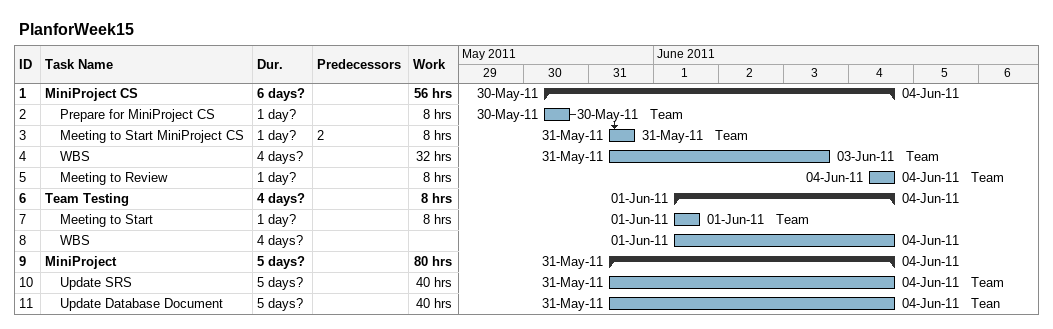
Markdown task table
PlanforWeek15

| ID | Level | Task | Duration | Start | Finish | Predecessors | Resources | Work (h) |
|---|---|---|---|---|---|---|---|---|
| 1 | 1 | **MiniProject CS** | 6d? | 2011-05-30 | 2011-06-04 |  |  | 56 |
| 2 | 2 | Prepare for MiniProject CS | 1d? | 2011-05-30 | 2011-05-30 |  | Team | 8 |
| 3 | 2 | Meeting to Start MiniProject CS | 1d? | 2011-05-31 | 2011-05-31 | 2 | Team | 8 |
| 4 | 2 | WBS | 4d? | 2011-05-31 | 2011-06-03 |  | Team | 32 |
| 5 | 2 | Meeting to Review | 1d? | 2011-06-04 | 2011-06-04 |  | Team | 8 |
| 6 | 1 | **Team Testing** | 4d? | 2011-06-01 | 2011-06-04 |  |  | 8 |
| 7 | 2 | Meeting to Start | 1d? | 2011-06-01 | 2011-06-01 |  | Team | 8 |
| 8 | 2 | WBS | 4d? | 2011-06-01 | 2011-06-04 |  |  |  |
| 9 | 1 | **MiniProject** | 5d? | 2011-05-31 | 2011-06-04 |  |  | 80 |
| 10 | 2 | Update SRS | 5d? | 2011-05-31 | 2011-06-04 |  | Team | 40 |
| 11 | 2 | Update Database Document | 5d? | 2011-05-31 | 2011-06-04 |  | Tean | 40 |
